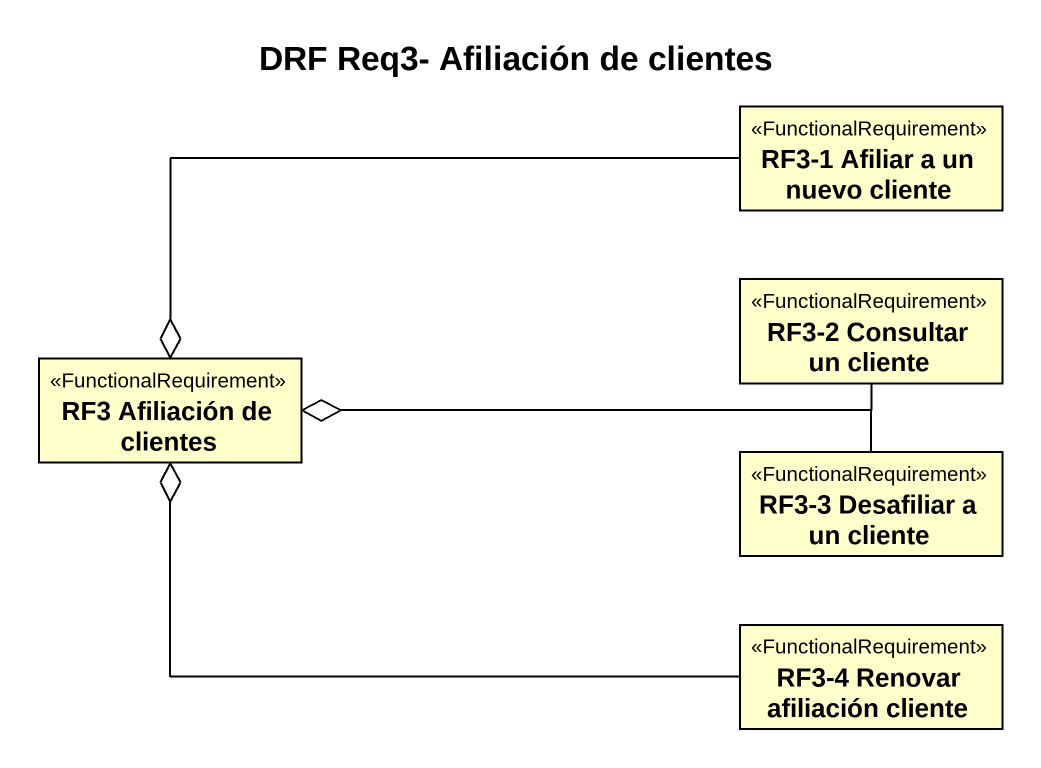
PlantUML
@startuml
title DRF Req3- Afiliación de clientes
hide circle
hide empty members
class "RF3-1 Afiliar a un nuevo cliente" as RF3_1_Afiliar_a_un_nuevo <<FunctionalRequirement>>
class "RF3 Afiliación de clientes" as RF3_Afiliación_de_clientes <<FunctionalRequirement>>
class "RF3-2 Consultar un cliente" as RF3_2_Consultar_un_cliente <<FunctionalRequirement>>
class "RF3-3 Desafiliar a un cliente" as RF3_3_Desafiliar_a_un <<FunctionalRequirement>>
class "RF3-4 Renovar afiliación cliente" as RF3_4_Renovar_afiliación <<FunctionalRequirement>>
RF3_1_Afiliar_a_un_nuevo -left-o RF3_Afiliación_de_clientes
RF3_2_Consultar_un_cliente -left-o RF3_Afiliación_de_clientes
RF3_3_Desafiliar_a_un -left-o RF3_Afiliación_de_clientes
RF3_4_Renovar_afiliación -left-o RF3_Afiliación_de_clientes
@enduml
